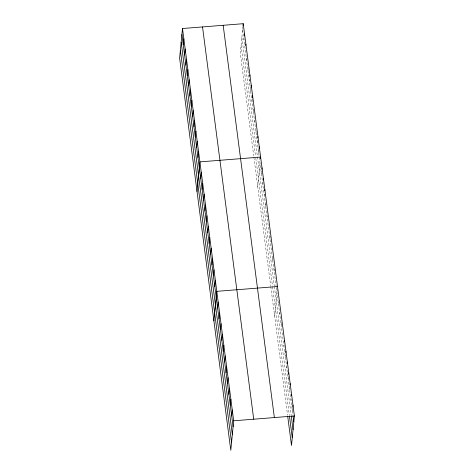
<?xml version="1.0" encoding="UTF-8"?>
<svg xmlns="http://www.w3.org/2000/svg" width="474" height="474" viewBox="0 0 474 474"><rect width="100%" height="100%" fill="white"/><g stroke="black" fill="none" stroke-linecap="round" stroke-linejoin="round"><path stroke-width="0.36" stroke-dasharray="2.37 1.78" d="M242.949 26.343L240.318 53.206L253.703 155.804M243.962 39.911L244.092 38.59M246.64 60.429L246.836 58.444M247.979 70.685L248.24 68.043M249.318 80.947L249.448 79.626M250.657 91.204L250.787 89.882M251.996 101.466L252.257 98.823M253.335 111.728L253.596 109.079M254.674 121.984L254.805 120.663M256.013 132.246L256.144 130.925M257.352 142.502L257.613 139.86M258.691 152.764L258.952 150.122M257.72 186.584L260.03 163.02M261.435 173.81L261.63 171.825M262.845 184.599L263.04 182.614M264.255 195.383L264.385 194.062M265.659 206.172L265.92 203.53M267.069 216.962L267.2 215.64M269.884 238.535L270.21 235.228M272.698 260.108L272.894 258.129M274.108 270.897L274.304 268.912M274.612 316.034L277.183 289.827M278.333 303.259L278.457 301.938M279.737 314.049L279.867 312.727M281.147 324.832L281.467 321.532M283.962 346.411L284.092 345.09M285.366 357.2L285.561 355.216M286.776 367.984L286.906 366.663M288.186 378.773L288.441 376.131M289.59 389.563L289.721 388.236M291 400.346L291.131 399.025M292.405 411.136L292.665 408.493M242.623 29.649L276.17 286.717M276.265 287.44L292.968 415.449M241.864 37.422L257.352 156.142M257.453 156.876L274.28 285.863M274.375 286.58L291.178 415.313M241.076 45.433L255.516 156.088M255.806 158.286L272.467 285.964M272.562 286.681L289.359 415.414M253.892 157.267L270.672 285.828M270.767 286.545L287.564 415.277"/><path stroke-width="0.71" d="M182.496 28.517L179.605 58.029L230.791 450.3L233.682 420.794L182.496 28.517L243.209 23.7L294.395 415.971L291.504 445.483L287.754 416.717M183.248 44.728L183.835 38.779M184.587 54.984L185.174 49.035M185.927 65.246L186.513 59.297M187.266 75.508L187.852 69.554M188.605 85.764L189.191 79.816M189.944 96.026L190.53 90.072M191.283 106.283L191.869 100.334M192.622 116.545L193.208 110.596M193.961 126.801L194.547 120.852M195.3 137.063L195.881 131.114M196.639 147.319L197.22 141.37M197.978 157.581L198.559 151.633M197.006 191.401L199.898 161.889L260.611 157.072L260.481 158.393M200.721 178.627L201.308 172.678M202.131 189.416L202.718 183.468M203.542 200.206L204.122 194.251M204.946 210.989L205.532 205.041M206.356 221.779L206.937 215.83M207.76 232.568L208.347 226.613M209.17 243.352L209.751 237.403M210.58 254.141L211.161 248.192M211.985 264.93L212.571 258.976M213.395 275.714L213.975 269.765M214.799 286.503L215.386 280.555M213.898 320.851L216.79 291.338L277.503 286.521M243.014 25.685L243.209 23.7M217.619 308.076L218.2 302.128M244.353 35.941L244.548 33.962M245.757 45.54L245.888 44.218M219.024 318.866L219.61 312.917M220.434 329.655L221.014 323.701M221.838 340.439L222.424 334.49M249.774 76.32L249.905 74.999M223.248 351.228L223.829 345.279M251.048 87.24L251.244 85.255M224.652 362.018L225.239 356.069M252.387 97.502L252.583 95.517M226.062 372.801L226.649 366.852M227.473 383.59L228.053 377.642M228.877 394.38L229.463 388.431M230.287 405.163L230.868 399.215M257.809 137.875L257.933 136.553M231.691 415.953L232.278 410.004M259.082 148.795L259.272 146.816M261.891 169.182L262.021 167.861M263.301 179.972L263.431 178.651M264.705 190.755L264.836 189.434M284.412 341.784L284.542 340.462M285.822 352.573L285.952 351.246M287.232 363.357L287.357 362.035M288.636 374.146L288.767 372.825M290.047 384.935L290.177 383.608M291.451 395.719L291.581 394.398M292.796 407.166L292.991 405.187M233.682 420.794L294.395 415.971M293.062 416.172L293.815 421.925M291.267 416.036L293.05 429.699M289.454 416.131L292.268 437.709M223.171 25.288L274.363 417.564M202.528 26.929L253.72 419.2M181.909 34.466L233.101 426.742M181.151 42.239L232.337 434.516M180.363 50.25L231.555 442.526"/></g></svg>
